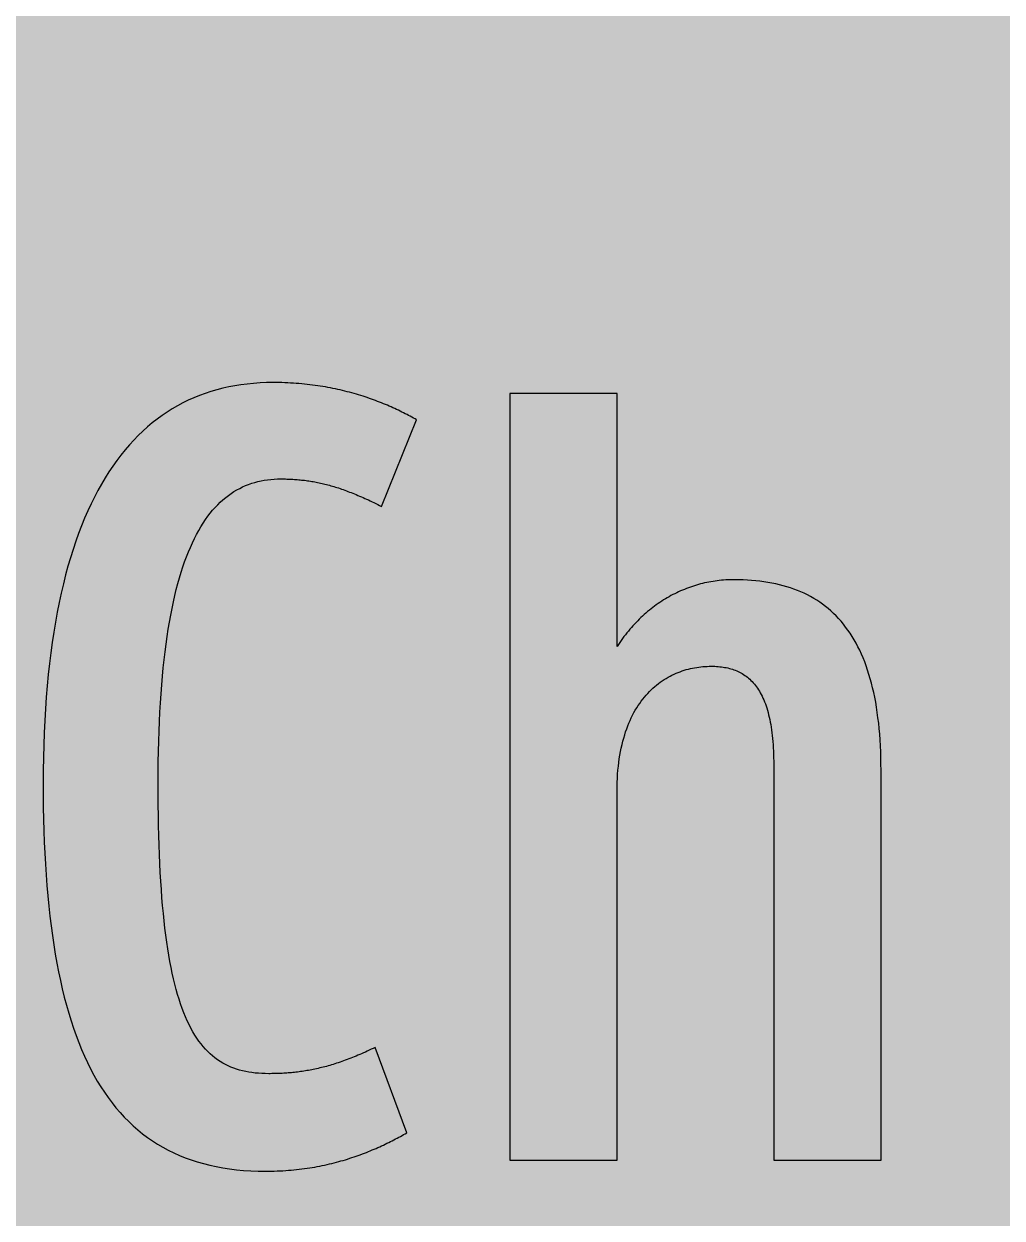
# Model space of a CAD drawing. Header units: millimetres. Extents: x 0 to 212, y 0 to 212.
# Drawn here: x 42.6 to 86.7, y 93.4 to 147.2 of the extents above; entities that cross this region are included whole.
import ezdxf

# ---------------------------------------------------------------- set-up
doc = ezdxf.new("R2010")
doc.units = ezdxf.units.MM

msp = doc.modelspace()

# ---------------------------------------------------------------- hatches: boundary and pattern name
for color, points in [(254, [(14.1633, 0.0536), (13.9878, 0.0533), (13.8125, 0.0559), (13.6373, 0.061), (13.462, 0.0686), (13.2893, 0.0787), (13.114, 0.0914), (12.9413, 0.1041), (12.7686, 0.1219), (12.5959, 0.1397), (12.4231, 0.16), (12.2504, 0.1829), (12.0777, 0.2057), (11.9075, 0.2337), (11.7373, 0.2616), (11.5672, 0.2921), (11.397, 0.3251), (11.2268, 0.3607), (11.0592, 0.3988), (10.8915, 0.4369), (10.7239, 0.4775), (10.5562, 0.5207), (10.3886, 0.5664), (10.2235, 0.6121), (10.0584, 0.6629), (9.8933, 0.7137), (9.7307, 0.7671), (9.5682, 0.8204), (9.4056, 0.8788), (9.2431, 0.9373), (9.083, 0.9982), (8.923, 1.0617), (8.763, 1.1252), (8.6055, 1.1938), (8.4455, 1.2624), (8.2906, 1.331), (8.1331, 1.4046), (7.9781, 1.4783), (7.8232, 1.5545), (7.6708, 1.6332), (7.5184, 1.7145), (7.366, 1.7958), (7.2161, 1.8796), (7.0663, 1.966), (6.919, 2.0523), (6.7716, 2.1438), (6.6243, 2.2352), (6.4795, 2.3266), (6.3348, 2.4232), (6.19, 2.5197), (6.0477, 2.6187), (5.908, 2.7178), (5.7683, 2.8194), (5.6286, 2.9235), (5.4915, 3.0302), (5.3543, 3.1369), (5.2197, 3.2461), (5.0851, 3.3579), (4.953, 3.4722), (4.8209, 3.5865), (4.6914, 3.7033), (4.5644, 3.8202), (4.4348, 3.9395), (4.3104, 4.0615), (4.1859, 4.1859), (4.0615, 4.3104), (3.9395, 4.4348), (3.8202, 4.5618), (3.7033, 4.6914), (3.5865, 4.8209), (3.4722, 4.953), (3.3579, 5.0851), (3.2487, 5.2197), (3.1369, 5.3543), (3.0302, 5.4915), (2.9235, 5.6286), (2.8194, 5.7683), (2.7178, 5.908), (2.6187, 6.0477), (2.5197, 6.19), (2.4232, 6.3348), (2.3266, 6.477), (2.2352, 6.6243), (2.1438, 6.7691), (2.0523, 6.9164), (1.966, 7.0663), (1.8796, 7.2161), (1.7958, 7.366), (1.7145, 7.5184), (1.6332, 7.6708), (1.5545, 7.8232), (1.4783, 7.9781), (1.4046, 8.1331), (1.331, 8.2906), (1.2598, 8.4455), (1.1913, 8.603), (1.1252, 8.763), (1.0592, 8.923), (0.9982, 9.083), (0.9373, 9.2431), (0.8763, 9.4056), (0.8204, 9.5682), (0.7645, 9.7307), (0.7112, 9.8933), (0.6604, 10.0584), (0.6121, 10.2235), (0.5639, 10.3911), (0.5207, 10.5562), (0.4775, 10.7239), (0.4343, 10.8915), (0.3962, 11.0592), (0.3607, 11.2268), (0.3251, 11.397), (0.2921, 11.5672), (0.2616, 11.7373), (0.2311, 11.9075), (0.2057, 12.0802), (0.1803, 12.2504), (0.1575, 12.4231), (0.1372, 12.5959), (0.1194, 12.7686), (0.1041, 12.9413), (0.0889, 13.1166), (0.0787, 13.2893), (0.0686, 13.4645), (0.061, 13.6373), (0.0559, 13.8125), (0.0508, 13.9878), (0.0508, 14.163), (0.0522, 197.6092), (0.0508, 197.7822), (0.0559, 197.9574), (0.061, 198.1327), (0.0686, 198.308), (0.0787, 198.4807), (0.0889, 198.6559), (0.1041, 198.8287), (0.1194, 199.0014), (0.1372, 199.1741), (0.1575, 199.3468), (0.1803, 199.5195), (0.2057, 199.6923), (0.2311, 199.8624), (0.2616, 200.0326), (0.2921, 200.2028), (0.3251, 200.373), (0.3607, 200.5432), (0.3962, 200.7108), (0.4343, 200.8784), (0.4775, 201.0461), (0.5207, 201.2137), (0.5639, 201.3814), (0.6121, 201.5465), (0.6604, 201.7116), (0.7112, 201.8767), (0.7645, 202.0392), (0.8204, 202.2018), (0.8763, 202.3643), (0.9373, 202.5269), (0.9982, 202.6869), (1.0592, 202.8469), (1.1252, 203.007), (1.1913, 203.1644), (1.2598, 203.3245), (1.331, 203.4794), (1.4046, 203.6369), (1.4783, 203.7918), (1.5545, 203.9468), (1.6332, 204.0992), (1.7145, 204.2516), (1.7958, 204.404), (1.8796, 204.5538), (1.966, 204.7037), (2.0523, 204.851), (2.1438, 204.9983), (2.2352, 205.1456), (2.3266, 205.2904), (2.4232, 205.4352), (2.5197, 205.58), (2.6187, 205.7222), (2.7178, 205.8619), (2.8194, 206.0016), (2.9235, 206.1413), (3.0302, 206.2785), (3.1369, 206.4156), (3.2487, 206.5503), (3.3579, 206.6849), (3.4722, 206.817), (3.5865, 206.949), (3.7033, 207.0786), (3.8202, 207.2056), (3.9395, 207.3351), (4.0615, 207.4596), (4.1859, 207.584), (4.3104, 207.7085), (4.4348, 207.8304), (4.5644, 207.9498), (4.6914, 208.0666), (4.8209, 208.1835), (4.953, 208.2978), (5.0851, 208.4121), (5.2197, 208.5213), (5.3543, 208.6331), (5.4915, 208.7397), (5.6286, 208.8464), (5.7683, 208.9506), (5.908, 209.0522), (6.0477, 209.1512), (6.19, 209.2503), (6.3348, 209.3468), (6.4795, 209.4433), (6.6243, 209.5348), (6.7716, 209.6262), (6.919, 209.7176), (7.0663, 209.804), (7.2161, 209.8904), (7.366, 209.9742), (7.5184, 210.0555), (7.6708, 210.1367), (7.8232, 210.2155), (7.9781, 210.2917), (8.1331, 210.3653), (8.2906, 210.439), (8.4455, 210.5101), (8.6055, 210.5787), (8.763, 210.6447), (8.923, 210.7108), (9.083, 210.7717), (9.2431, 210.8327), (9.4056, 210.8937), (9.5682, 210.9495), (9.7307, 211.0054), (9.8933, 211.0588), (10.0584, 211.1096), (10.2235, 211.1578), (10.3886, 211.2061), (10.5562, 211.2493), (10.7239, 211.2924), (10.8915, 211.3356), (11.0592, 211.3737), (11.2268, 211.4093), (11.397, 211.4448), (11.5672, 211.4779), (11.7373, 211.5083), (11.9075, 211.5388), (12.0777, 211.5642), (12.2504, 211.5896), (12.4231, 211.6125), (12.5959, 211.6328), (12.7686, 211.6506), (12.9413, 211.6658), (13.114, 211.6811), (13.2893, 211.6912), (13.462, 211.7014), (13.6373, 211.709), (13.8125, 211.7141), (13.9878, 211.7192), (14.163, 211.7192), (197.6078, 211.7203), (197.7822, 211.7192), (197.9574, 211.7141), (198.1327, 211.709), (198.3054, 211.7014), (198.4807, 211.6912), (198.6534, 211.6811), (198.8287, 211.6658), (199.0014, 211.6506), (199.1741, 211.6328), (199.3468, 211.6125), (199.5195, 211.5896), (199.6897, 211.5642), (199.8624, 211.5388), (200.0326, 211.5083), (200.2028, 211.4779), (200.373, 211.4448), (200.5432, 211.4093), (200.7108, 211.3737), (200.8784, 211.3356), (201.0461, 211.2924), (201.2137, 211.2493), (201.3788, 211.2061), (201.5465, 211.1578), (201.7116, 211.1096), (201.8767, 211.0588), (202.0392, 211.0054), (202.2018, 210.9495), (202.3643, 210.8937), (202.5269, 210.8327), (202.6869, 210.7717), (202.8469, 210.7108), (203.007, 210.6447), (203.167, 210.5787), (203.3245, 210.5101), (203.4794, 210.439), (203.6369, 210.3653), (203.7918, 210.2917), (203.9468, 210.2155), (204.0992, 210.1367), (204.2516, 210.0555), (204.404, 209.9742), (204.5538, 209.8904), (204.7037, 209.804), (204.8535, 209.7176), (205.0009, 209.6262), (205.1456, 209.5348), (205.293, 209.4433), (205.4352, 209.3468), (205.58, 209.2503), (205.7222, 209.1512), (205.8619, 209.0522), (206.0016, 208.9506), (206.1413, 208.8464), (206.2785, 208.7397), (206.4156, 208.6331), (206.5503, 208.5213), (206.6849, 208.4121), (206.817, 208.2978), (206.949, 208.1835), (207.0786, 208.0666), (207.2081, 207.9498), (207.3351, 207.8304), (207.4596, 207.7085), (207.584, 207.584), (207.7085, 207.4596), (207.8304, 207.3351), (207.9498, 207.2056), (208.0666, 207.0786), (208.1835, 206.949), (208.2978, 206.817), (208.4121, 206.6849), (208.5238, 206.5503), (208.6331, 206.4156), (208.7397, 206.2785), (208.8464, 206.1413), (208.9506, 206.0016), (209.0522, 205.8619), (209.1512, 205.7222), (209.2503, 205.58), (209.3468, 205.4352), (209.4433, 205.2904), (209.5348, 205.1456), (209.6262, 204.9983), (209.7176, 204.851), (209.804, 204.7037), (209.8904, 204.5538), (209.9742, 204.404), (210.0555, 204.2516), (210.1367, 204.0992), (210.2155, 203.9468), (210.2917, 203.7918), (210.3653, 203.6369), (210.439, 203.4794), (210.5076, 203.3245), (210.5762, 203.1644), (210.6447, 203.007), (210.7082, 202.8469), (210.7717, 202.6869), (210.8327, 202.5269), (210.8911, 202.3643), (210.9495, 202.2018), (211.0029, 202.0392), (211.0562, 201.8767), (211.107, 201.7116), (211.1578, 201.5465), (211.2035, 201.3814), (211.2493, 201.2137), (211.2924, 201.0461), (211.3331, 200.8784), (211.3712, 200.7108), (211.4093, 200.5432), (211.4448, 200.373), (211.4779, 200.2028), (211.5083, 200.0326), (211.5363, 199.8624), (211.5642, 199.6923), (211.5871, 199.5195), (211.6099, 199.3468), (211.6303, 199.1741), (211.648, 199.0014), (211.6658, 198.8287), (211.6785, 198.6559), (211.6912, 198.4807), (211.7014, 198.308), (211.709, 198.1327), (211.7141, 197.9574), (211.7166, 197.7822), (211.7166, 197.6069), (211.7189, 14.1647), (211.7166, 13.9878), (211.7141, 13.8125), (211.709, 13.6373), (211.7014, 13.4645), (211.6912, 13.2893), (211.6785, 13.1166), (211.6658, 12.9413), (211.648, 12.7686), (211.6303, 12.5959), (211.6099, 12.4231), (211.5871, 12.2504), (211.5642, 12.0802), (211.5363, 11.9075), (211.5083, 11.7373), (211.4779, 11.5672), (211.4448, 11.397), (211.4093, 11.2268), (211.3712, 11.0592), (211.3331, 10.8915), (211.2924, 10.7239), (211.2493, 10.5562), (211.2035, 10.3911), (211.1578, 10.2235), (211.107, 10.0584), (211.0562, 9.8933), (211.0029, 9.7307), (210.9495, 9.5682), (210.8911, 9.4056), (210.8327, 9.2431), (210.7717, 9.083), (210.7082, 8.923), (210.6447, 8.763), (210.5762, 8.603), (210.5076, 8.4455), (210.439, 8.2906), (210.3653, 8.1331), (210.2917, 7.9781), (210.2155, 7.8232), (210.1367, 7.6708), (210.0555, 7.5184), (209.9742, 7.366), (209.8904, 7.2161), (209.804, 7.0663), (209.7176, 6.9164), (209.6262, 6.7691), (209.5348, 6.6243), (209.4433, 6.477), (209.3468, 6.3348), (209.2503, 6.19), (209.1512, 6.0477), (209.0522, 5.908), (208.9506, 5.7683), (208.8464, 5.6286), (208.7397, 5.4915), (208.6331, 5.3543), (208.5238, 5.2197), (208.4121, 5.0851), (208.2978, 4.953), (208.1835, 4.8209), (208.0666, 4.6914), (207.9498, 4.5618), (207.8304, 4.4348), (207.7085, 4.3104), (207.584, 4.1859), (207.4596, 4.0615), (207.3351, 3.9395), (207.2081, 3.8202), (207.0786, 3.7033), (206.949, 3.5865), (206.817, 3.4722), (206.6849, 3.3579), (206.5503, 3.2461), (206.4156, 3.1369), (206.2785, 3.0302), (206.1413, 2.9235), (206.0016, 2.8194), (205.8619, 2.7178), (205.7222, 2.6187), (205.58, 2.5197), (205.4352, 2.4232), (205.293, 2.3266), (205.1456, 2.2352), (205.0009, 2.1438), (204.8535, 2.0523), (204.7037, 1.966), (204.5538, 1.8796), (204.404, 1.7958), (204.2516, 1.7145), (204.0992, 1.6332), (203.9468, 1.5545), (203.7918, 1.4783), (203.6369, 1.4046), (203.4794, 1.331), (203.3245, 1.2624), (203.167, 1.1938), (203.007, 1.1252), (202.8469, 1.0617), (202.6869, 0.9982), (202.5269, 0.9373), (202.3643, 0.8788), (202.2018, 0.8204), (202.0392, 0.7671), (201.8767, 0.7137), (201.7116, 0.6629), (201.5465, 0.6121), (201.3788, 0.5664), (201.2137, 0.5207), (201.0461, 0.4775), (200.8784, 0.4369), (200.7108, 0.3988), (200.5432, 0.3607), (200.373, 0.3251), (200.2028, 0.2921), (200.0326, 0.2616), (199.8624, 0.2337), (199.6897, 0.2057), (199.5195, 0.1829), (199.3468, 0.16), (199.1741, 0.1397), (199.0014, 0.1219), (198.8287, 0.1041), (198.6534, 0.0914), (198.4807, 0.0787), (198.3054, 0.0686), (198.1327, 0.061), (197.9574, 0.0559), (197.7822, 0.0533), (197.6069, 0.0533)]), (59, [(53.6332, 99.9102), (53.4746, 99.9109), (53.3222, 99.916), (53.1698, 99.9261), (53.0225, 99.9388), (52.8752, 99.9566), (52.7329, 99.9795), (52.5907, 100.0049), (52.4535, 100.0354), (52.3164, 100.0709), (52.1843, 100.1116), (52.0522, 100.1573), (51.9252, 100.2055), (51.7982, 100.2614), (51.6763, 100.3224), (51.5544, 100.3884), (51.435, 100.4595), (51.3207, 100.5383), (51.2064, 100.6221), (51.0946, 100.711), (50.988, 100.805), (50.8813, 100.9066), (50.7771, 101.0158), (50.6755, 101.1301), (50.579, 101.2495), (50.4825, 101.379), (50.3885, 101.5111), (50.2971, 101.6533), (50.2082, 101.8032), (50.1218, 101.9581), (50.038, 102.1207), (49.9567, 102.2934), (49.878, 102.4712), (49.8018, 102.6566), (49.7281, 102.8522), (49.657, 103.0529), (49.5884, 103.2637), (49.5224, 103.4821), (49.4563, 103.7082), (49.3954, 103.9444), (49.337, 104.1883), (49.2785, 104.4423), (49.2252, 104.7039), (49.1744, 104.9757), (49.1236, 105.2551), (49.0779, 105.5446), (49.0322, 105.8443), (48.9915, 106.1542), (48.9509, 106.4717), (48.9128, 106.7994), (48.8798, 107.1397), (48.8467, 107.4877), (48.8163, 107.8459), (48.7883, 108.2142), (48.7629, 108.5952), (48.7401, 108.9838), (48.7197, 109.3851), (48.702, 109.7966), (48.6867, 110.2208), (48.674, 110.6551), (48.6639, 111.0996), (48.6537, 111.5568), (48.6486, 112.0242), (48.6435, 112.5042), (48.6435, 112.997), (48.6461, 113.4897), (48.6512, 113.9698), (48.6588, 114.4397), (48.6689, 114.8994), (48.6842, 115.349), (48.702, 115.7884), (48.7223, 116.2177), (48.7477, 116.6343), (48.7756, 117.0432), (48.8061, 117.442), (48.8391, 117.8281), (48.8747, 118.2065), (48.9153, 118.5748), (48.956, 118.933), (49.0017, 119.2809), (49.0499, 119.6213), (49.1007, 119.9515), (49.1541, 120.2715), (49.21, 120.584), (49.2709, 120.8862), (49.3319, 121.1809), (49.3979, 121.4653), (49.464, 121.7397), (49.5351, 122.0064), (49.6062, 122.2654), (49.6824, 122.5169), (49.7611, 122.7582), (49.8399, 122.9919), (49.9237, 123.2154), (50.0101, 123.4338), (50.0964, 123.6421), (50.1879, 123.8428), (50.2793, 124.0384), (50.3758, 124.2238), (50.4723, 124.4016), (50.5714, 124.5718), (50.673, 124.7343), (50.7771, 124.8918), (50.8838, 125.0417), (50.993, 125.1814), (51.1023, 125.3185), (51.2166, 125.4455), (51.3309, 125.5674), (51.4477, 125.6817), (51.5671, 125.7884), (51.689, 125.89), (51.8109, 125.9865), (51.9354, 126.0754), (52.0624, 126.1567), (52.1919, 126.2355), (52.3215, 126.304), (52.4535, 126.3701), (52.5882, 126.4285), (52.7253, 126.4818), (52.8625, 126.5301), (53.0022, 126.5733), (53.1419, 126.6088), (53.2841, 126.6419), (53.4289, 126.6673), (53.5762, 126.6901), (53.7235, 126.7054), (53.8734, 126.7181), (54.0233, 126.7257), (54.1757, 126.7282), (54.2442, 126.7257), (54.3128, 126.7257), (54.3814, 126.7257), (54.45, 126.7231), (54.516, 126.7206), (54.5846, 126.7181), (54.6506, 126.7155), (54.7192, 126.713), (54.7853, 126.7079), (54.8513, 126.7028), (54.9173, 126.7003), (54.9834, 126.6927), (55.0494, 126.6876), (55.1155, 126.68), (55.1815, 126.6749), (55.245, 126.6673), (55.311, 126.6571), (55.3771, 126.6495), (55.4406, 126.6393), (55.5066, 126.6292), (55.5727, 126.619), (55.6387, 126.6088), (55.7022, 126.5961), (55.7682, 126.5834), (55.8343, 126.5707), (55.9003, 126.558), (55.9664, 126.5428), (56.0324, 126.5276), (56.0984, 126.5123), (56.1645, 126.4971), (56.2305, 126.4793), (56.2991, 126.4615), (56.3651, 126.4437), (56.4337, 126.4234), (56.5023, 126.4056), (56.5683, 126.3853), (56.6369, 126.3625), (56.708, 126.3421), (56.7766, 126.3193), (56.8477, 126.2964), (56.9163, 126.271), (56.9874, 126.2456), (57.0586, 126.2202), (57.1322, 126.1948), (57.2033, 126.1669), (57.277, 126.1389), (57.3507, 126.111), (57.4243, 126.0805), (57.5005, 126.05), (57.5767, 126.0196), (57.6529, 125.9865), (57.7291, 125.9535), (57.8079, 125.9205), (57.8866, 125.8875), (57.9653, 125.8519), (58.0441, 125.8138), (58.1254, 125.7783), (58.2066, 125.7402), (58.2905, 125.6995), (58.3743, 125.6614), (58.4581, 125.6208), (58.5445, 125.5776), (58.6308, 125.537), (58.7172, 125.4912), (60.3003, 129.3961), (60.2285, 129.4333), (60.1574, 129.474), (60.0862, 129.5121), (60.0126, 129.5527), (59.9389, 129.5908), (59.8653, 129.6289), (59.7891, 129.6695), (59.7129, 129.7076), (59.6367, 129.7457), (59.5579, 129.7838), (59.4766, 129.8245), (59.3979, 129.8626), (59.3166, 129.8981), (59.2328, 129.9362), (59.149, 129.9743), (59.0652, 130.0099), (58.9813, 130.048), (58.895, 130.0836), (58.8061, 130.1191), (58.7197, 130.1572), (58.6308, 130.1902), (58.5394, 130.2258), (58.4479, 130.2614), (58.3565, 130.2944), (58.2625, 130.3274), (58.1685, 130.3604), (58.0746, 130.3934), (57.978, 130.4265), (57.8815, 130.4569), (57.7825, 130.4874), (57.6834, 130.5179), (57.5818, 130.5484), (57.4827, 130.5789), (57.3786, 130.6068), (57.277, 130.6347), (57.1729, 130.6627), (57.0662, 130.6881), (56.9595, 130.7135), (56.8528, 130.7389), (56.7436, 130.7643), (56.6344, 130.7871), (56.5252, 130.81), (56.4134, 130.8329), (56.3016, 130.8532), (56.1873, 130.8735), (56.073, 130.8938), (55.9562, 130.9116), (55.8394, 130.9294), (55.7225, 130.9446), (55.6031, 130.9624), (55.4838, 130.9776), (55.3618, 130.9903), (55.2399, 131.003), (55.118, 131.0157), (54.9935, 131.0259), (54.8691, 131.0361), (54.7421, 131.0437), (54.6151, 131.0513), (54.4881, 131.0589), (54.3585, 131.064), (54.2265, 131.0691), (54.0944, 131.0716), (53.9623, 131.0716), (53.8302, 131.0742), (53.533, 131.0691), (53.2384, 131.0564), (52.9488, 131.0361), (52.6618, 131.0081), (52.3799, 130.9726), (52.1005, 130.9294), (51.8262, 130.876), (51.5544, 130.8151), (51.2877, 130.7465), (51.0235, 130.6678), (50.7619, 130.5839), (50.5054, 130.4874), (50.2539, 130.3858), (50.005, 130.2741), (49.7611, 130.1547), (49.5198, 130.0277), (49.2836, 129.8905), (49.0525, 129.7457), (48.8239, 129.5908), (48.6004, 129.4282), (48.3819, 129.2555), (48.166, 129.0752), (47.9552, 128.8872), (47.7469, 128.6866), (47.5463, 128.4808), (47.3481, 128.2649), (47.1551, 128.0389), (46.9646, 127.8052), (46.7817, 127.5613), (46.6014, 127.3099), (46.4261, 127.0483), (46.2534, 126.7765), (46.0883, 126.4971), (45.9257, 126.2075), (45.7708, 125.9078), (45.6184, 125.6005), (45.4711, 125.283), (45.3288, 124.9553), (45.1917, 124.62), (45.0596, 124.272), (44.9326, 123.9164), (44.8107, 123.5507), (44.6913, 123.1773), (44.5795, 122.7912), (44.4729, 122.3975), (44.3713, 121.9937), (44.2747, 121.5796), (44.1833, 121.1555), (44.0969, 120.7211), (44.0157, 120.2766), (43.9395, 119.8245), (43.8683, 119.3597), (43.8048, 118.8872), (43.7439, 118.4021), (43.6905, 117.9068), (43.6423, 117.4039), (43.5991, 116.8883), (43.561, 116.365), (43.5305, 115.8291), (43.5051, 115.283), (43.4848, 114.7267), (43.4696, 114.1603), (43.4619, 113.5837), (43.4569, 112.997), (43.4594, 112.4509), (43.467, 111.9124), (43.4772, 111.3841), (43.4899, 110.8634), (43.5102, 110.3528), (43.5331, 109.8499), (43.5585, 109.3546), (43.5915, 108.8695), (43.627, 108.3945), (43.6677, 107.9271), (43.7109, 107.4674), (43.7617, 107.0178), (43.815, 106.5759), (43.8734, 106.1441), (43.9369, 105.7199), (44.003, 105.3059), (44.0766, 104.8995), (44.1528, 104.5032), (44.2341, 104.1121), (44.3205, 103.7336), (44.4119, 103.3628), (44.5084, 102.9995), (44.61, 102.6439), (44.7167, 102.2985), (44.8259, 101.9632), (44.9428, 101.6356), (45.0647, 101.3155), (45.1917, 101.0031), (45.3212, 100.7008), (45.4584, 100.4087), (45.6006, 100.1243), (45.7479, 99.8474), (45.9003, 99.5782), (46.0578, 99.3191), (46.2229, 99.0702), (46.3906, 98.8289), (46.5658, 98.5952), (46.7436, 98.3691), (46.929, 98.1532), (47.1195, 97.9449), (47.3177, 97.7468), (47.5183, 97.5563), (47.7266, 97.3734), (47.94, 97.2007), (48.1609, 97.0356), (48.387, 96.8781), (48.6181, 96.7308), (48.8544, 96.5911), (49.0982, 96.4616), (49.3471, 96.3397), (49.6011, 96.2254), (49.8627, 96.1187), (50.1294, 96.0222), (50.4038, 95.9333), (50.6832, 95.8545), (50.9676, 95.7809), (51.2597, 95.7199), (51.5595, 95.664), (51.8643, 95.6183), (52.1741, 95.5802), (52.4916, 95.5497), (52.8168, 95.5294), (53.147, 95.5167), (53.4822, 95.5142), (53.6169, 95.5142), (53.7489, 95.5167), (53.881, 95.5192), (54.0106, 95.5243), (54.1401, 95.5294), (54.2671, 95.5345), (54.3941, 95.5446), (54.5186, 95.5523), (54.643, 95.5624), (54.7649, 95.5751), (54.8869, 95.5878), (55.0088, 95.6005), (55.1282, 95.6158), (55.245, 95.631), (55.3618, 95.6462), (55.4787, 95.664), (55.593, 95.6843), (55.7073, 95.7021), (55.819, 95.7224), (55.9308, 95.7453), (56.0426, 95.7682), (56.1518, 95.791), (56.261, 95.8139), (56.3677, 95.8393), (56.4744, 95.8647), (56.5785, 95.8901), (56.6826, 95.918), (56.7868, 95.946), (56.8884, 95.9739), (56.9874, 96.0018), (57.089, 96.0323), (57.1881, 96.0628), (57.2846, 96.0933), (57.3811, 96.1263), (57.4777, 96.1568), (57.5716, 96.1898), (57.6656, 96.2228), (57.7596, 96.2558), (57.851, 96.2914), (57.9425, 96.327), (58.0314, 96.36), (58.1228, 96.3955), (58.2092, 96.4336), (58.2981, 96.4692), (58.3819, 96.5048), (58.4683, 96.5429), (58.5521, 96.581), (58.6359, 96.6165), (58.7197, 96.6546), (58.801, 96.6927), (58.8823, 96.7334), (58.961, 96.7715), (59.0398, 96.8096), (59.1185, 96.8477), (59.1947, 96.8883), (59.2734, 96.9264), (59.3471, 96.967), (59.4233, 97.0051), (59.497, 97.0458), (59.5706, 97.0839), (59.6417, 97.1245), (59.7129, 97.1626), (59.784, 97.2033), (59.8526, 97.2414), (58.4232, 101.0955), (58.3336, 101.0514), (58.2473, 101.0082), (58.1609, 100.9675), (58.0746, 100.9269), (57.9882, 100.8863), (57.9044, 100.8482), (57.8206, 100.8101), (57.7367, 100.7745), (57.6529, 100.7389), (57.5691, 100.7034), (57.4878, 100.6704), (57.4065, 100.6373), (57.3253, 100.6043), (57.244, 100.5738), (57.1627, 100.5434), (57.084, 100.5129), (57.0027, 100.4849), (56.9239, 100.457), (56.8452, 100.4291), (56.7665, 100.4037), (56.6903, 100.3783), (56.6115, 100.3529), (56.5353, 100.33), (56.4591, 100.3071), (56.3829, 100.2843), (56.3067, 100.264), (56.2305, 100.2411), (56.1569, 100.2233), (56.0832, 100.203), (56.007, 100.1852), (55.9333, 100.1674), (55.8597, 100.1497), (55.786, 100.1319), (55.7149, 100.1166), (55.6412, 100.1014), (55.5676, 100.0887), (55.4965, 100.0735), (55.4253, 100.0608), (55.3542, 100.0481), (55.2831, 100.0354), (55.212, 100.0252), (55.1409, 100.015), (55.0697, 100.0049), (54.9986, 99.9947), (54.93, 99.9846), (54.8589, 99.9769), (54.7903, 99.9693), (54.7218, 99.9617), (54.6506, 99.9541), (54.5821, 99.949), (54.5135, 99.9439), (54.4449, 99.9388), (54.3763, 99.9338), (54.3077, 99.9287), (54.2392, 99.9236), (54.1731, 99.9211), (54.1045, 99.9185), (54.036, 99.916), (53.9674, 99.9134), (53.9013, 99.9109), (53.8328, 99.9109), (53.7667, 99.9109), (53.6981, 99.9084), (53.6321, 99.9084)]), (59, [(69.3388, 96.0092), (69.3388, 112.6529), (69.3395, 112.8497), (69.3445, 113.0402), (69.3522, 113.2307), (69.3623, 113.4135), (69.3776, 113.5964), (69.3953, 113.7717), (69.4157, 113.9444), (69.4385, 114.112), (69.4665, 114.2771), (69.4944, 114.4372), (69.5249, 114.5946), (69.5604, 114.7496), (69.5985, 114.8969), (69.6366, 115.0442), (69.6798, 115.1839), (69.723, 115.3236), (69.7713, 115.4582), (69.8195, 115.5878), (69.8703, 115.7148), (69.9237, 115.8392), (69.9795, 115.9586), (70.038, 116.0755), (70.0989, 116.1898), (70.1599, 116.299), (70.2234, 116.4057), (70.2894, 116.5098), (70.358, 116.6089), (70.4266, 116.7054), (70.4977, 116.7994), (70.5714, 116.8883), (70.645, 116.9746), (70.7212, 117.0584), (70.7974, 117.1397), (70.8762, 117.2185), (70.9549, 117.2921), (71.0362, 117.3632), (71.12, 117.4318), (71.2038, 117.4979), (71.2876, 117.5614), (71.374, 117.6198), (71.4604, 117.6782), (71.5467, 117.7315), (71.6356, 117.7823), (71.7245, 117.8306), (71.8134, 117.8789), (71.9049, 117.922), (71.9963, 117.9627), (72.0877, 118.0008), (72.1792, 118.0363), (72.2732, 118.0694), (72.3671, 118.0998), (72.4586, 118.1278), (72.5526, 118.1532), (72.6465, 118.176), (72.7405, 118.1964), (72.8345, 118.2141), (72.9285, 118.2319), (73.0225, 118.2446), (73.1164, 118.2573), (73.2104, 118.2649), (73.3044, 118.2726), (73.3984, 118.2776), (73.4924, 118.2802), (73.5838, 118.2827), (73.6625, 118.2827), (73.7413, 118.2802), (73.8175, 118.2751), (73.8937, 118.27), (73.9673, 118.2624), (74.0435, 118.2548), (74.1147, 118.2446), (74.1883, 118.2319), (74.2594, 118.2192), (74.3306, 118.204), (74.3991, 118.1862), (74.4677, 118.1684), (74.5363, 118.1481), (74.6023, 118.1252), (74.6684, 118.0998), (74.7344, 118.0744), (74.7979, 118.0465), (74.8589, 118.016), (74.9224, 117.983), (74.9808, 117.9474), (75.0418, 117.9119), (75.1002, 117.8712), (75.1586, 117.8306), (75.2145, 117.7874), (75.2678, 117.7417), (75.3237, 117.6934), (75.3745, 117.6426), (75.4278, 117.5918), (75.4786, 117.536), (75.5269, 117.4775), (75.5752, 117.4191), (75.6234, 117.3556), (75.6691, 117.2921), (75.7123, 117.2235), (75.7555, 117.1524), (75.7961, 117.0813), (75.8368, 117.0051), (75.8774, 116.9264), (75.9155, 116.8476), (75.9511, 116.7638), (75.9866, 116.6774), (76.0222, 116.586), (76.0552, 116.4946), (76.0857, 116.4006), (76.1162, 116.3015), (76.1441, 116.1999), (76.1695, 116.0958), (76.1949, 115.9891), (76.2203, 115.8799), (76.2432, 115.7656), (76.2635, 115.6513), (76.2838, 115.5319), (76.3016, 115.4074), (76.3194, 115.283), (76.3346, 115.1534), (76.3473, 115.0214), (76.36, 114.8842), (76.3702, 114.7445), (76.3803, 114.6023), (76.3854, 114.4575), (76.393, 114.3076), (76.3956, 114.1527), (76.3981, 113.9977), (76.4007, 113.8377), (76.4011, 96.0092), (81.2408, 96.0092), (81.2408, 113.5913), (81.2368, 113.8733), (81.2317, 114.1527), (81.2241, 114.427), (81.2114, 114.6962), (81.1962, 114.9579), (81.1784, 115.2169), (81.1555, 115.4709), (81.1327, 115.7173), (81.1022, 115.9612), (81.0717, 116.1974), (81.0362, 116.4311), (80.9981, 116.6571), (80.9549, 116.8806), (80.9092, 117.0965), (80.8609, 117.3099), (80.8101, 117.5156), (80.7542, 117.7188), (80.6958, 117.917), (80.6348, 118.11), (80.5713, 118.298), (80.5028, 118.4808), (80.4316, 118.6586), (80.3554, 118.8314), (80.2792, 119.0015), (80.198, 119.1641), (80.1141, 119.3241), (80.0252, 119.4791), (79.9363, 119.6289), (79.8424, 119.7737), (79.7458, 119.9159), (79.6442, 120.0506), (79.5426, 120.1826), (79.436, 120.3096), (79.3267, 120.4341), (79.215, 120.5535), (79.0981, 120.6652), (78.9788, 120.777), (78.8568, 120.8811), (78.7324, 120.9827), (78.6054, 121.0793), (78.4733, 121.1707), (78.3387, 121.2596), (78.2015, 121.3434), (78.0618, 121.4247), (77.917, 121.5009), (77.7697, 121.572), (77.6224, 121.6381), (77.47, 121.7016), (77.3125, 121.7625), (77.155, 121.8159), (76.9925, 121.8692), (76.8274, 121.9149), (76.6597, 121.9581), (76.4896, 121.9987), (76.3168, 122.0343), (76.139, 122.0648), (75.9612, 122.0927), (75.7784, 122.1181), (75.5929, 122.1384), (75.405, 122.1537), (75.2145, 122.1664), (75.0189, 122.1765), (74.8233, 122.1816), (74.6227, 122.1842), (74.5261, 122.1842), (74.4271, 122.1816), (74.3306, 122.1765), (74.234, 122.1715), (74.1375, 122.1638), (74.0435, 122.1562), (73.947, 122.1461), (73.853, 122.1359), (73.7565, 122.1232), (73.6625, 122.108), (73.5686, 122.0927), (73.4746, 122.0749), (73.3806, 122.0572), (73.2866, 122.0368), (73.1952, 122.014), (73.1012, 121.9911), (73.0098, 121.9657), (72.9183, 121.9403), (72.8269, 121.9124), (72.7354, 121.8819), (72.644, 121.8514), (72.5551, 121.8209), (72.4662, 121.7854), (72.3773, 121.7498), (72.2884, 121.7143), (72.1995, 121.6762), (72.1131, 121.6381), (72.0268, 121.5949), (71.9404, 121.5542), (71.8541, 121.5111), (71.7677, 121.4653), (71.6839, 121.4171), (71.6001, 121.3688), (71.5162, 121.3206), (71.4324, 121.2698), (71.3511, 121.2164), (71.2673, 121.1631), (71.186, 121.1072), (71.1073, 121.0488), (71.026, 120.9929), (70.9473, 120.9319), (70.8685, 120.871), (70.7923, 120.8075), (70.7136, 120.744), (70.6374, 120.6779), (70.5612, 120.6119), (70.4875, 120.5433), (70.4139, 120.4747), (70.3402, 120.4036), (70.2666, 120.33), (70.1954, 120.2563), (70.1243, 120.1826), (70.0532, 120.1039), (69.9846, 120.0277), (69.916, 119.9464), (69.8475, 119.8677), (69.7814, 119.7839), (69.7154, 119.7), (69.6493, 119.6162), (69.5858, 119.5299), (69.5223, 119.441), (69.4588, 119.3521), (69.3979, 119.2606), (69.3369, 119.1692), (69.3388, 130.5814), (64.4977, 130.5814), (64.4977, 96.0092)])]:
    msp.add_hatch(color=color).paths.add_polyline_path(points)

# ---------------------------------------------------------------- linework, layer by layer
at = {"color": 59}
for points in [[(53.6332, 99.9102), (53.4746, 99.9109), (53.3222, 99.916), (53.1698, 99.9261), (53.0225, 99.9388), (52.8752, 99.9566), (52.7329, 99.9795), (52.5907, 100.0049), (52.4535, 100.0354), (52.3164, 100.0709), (52.1843, 100.1116), (52.0522, 100.1573), (51.9252, 100.2055), (51.7982, 100.2614), (51.6763, 100.3224), (51.5544, 100.3884), (51.435, 100.4595), (51.3207, 100.5383), (51.2064, 100.6221), (51.0946, 100.711), (50.988, 100.805), (50.8813, 100.9066), (50.7771, 101.0158), (50.6755, 101.1301), (50.579, 101.2495), (50.4825, 101.379), (50.3885, 101.5111), (50.2971, 101.6533), (50.2082, 101.8032), (50.1218, 101.9581), (50.038, 102.1207), (49.9567, 102.2934), (49.878, 102.4712), (49.8018, 102.6566), (49.7281, 102.8522), (49.657, 103.0529), (49.5884, 103.2637), (49.5224, 103.4821), (49.4563, 103.7082), (49.3954, 103.9444), (49.337, 104.1883), (49.2785, 104.4423), (49.2252, 104.7039), (49.1744, 104.9757), (49.1236, 105.2551), (49.0779, 105.5446), (49.0322, 105.8443), (48.9915, 106.1542), (48.9509, 106.4717), (48.9128, 106.7994), (48.8798, 107.1397), (48.8467, 107.4877), (48.8163, 107.8459), (48.7883, 108.2142), (48.7629, 108.5952), (48.7401, 108.9838), (48.7197, 109.3851), (48.702, 109.7966), (48.6867, 110.2208), (48.674, 110.6551), (48.6639, 111.0996), (48.6537, 111.5568), (48.6486, 112.0242), (48.6435, 112.5042), (48.6435, 112.997), (48.6461, 113.4897), (48.6512, 113.9698), (48.6588, 114.4397), (48.6689, 114.8994), (48.6842, 115.349), (48.702, 115.7884), (48.7223, 116.2177), (48.7477, 116.6343), (48.7756, 117.0432), (48.8061, 117.442), (48.8391, 117.8281), (48.8747, 118.2065), (48.9153, 118.5748), (48.956, 118.933), (49.0017, 119.2809), (49.0499, 119.6213), (49.1007, 119.9515), (49.1541, 120.2715), (49.21, 120.584), (49.2709, 120.8862), (49.3319, 121.1809), (49.3979, 121.4653), (49.464, 121.7397), (49.5351, 122.0064), (49.6062, 122.2654), (49.6824, 122.5169), (49.7611, 122.7582), (49.8399, 122.9919), (49.9237, 123.2154), (50.0101, 123.4338), (50.0964, 123.6421), (50.1879, 123.8428), (50.2793, 124.0384), (50.3758, 124.2238), (50.4723, 124.4016), (50.5714, 124.5718), (50.673, 124.7343), (50.7771, 124.8918), (50.8838, 125.0417), (50.993, 125.1814), (51.1023, 125.3185), (51.2166, 125.4455), (51.3309, 125.5674), (51.4477, 125.6817), (51.5671, 125.7884), (51.689, 125.89), (51.8109, 125.9865), (51.9354, 126.0754), (52.0624, 126.1567), (52.1919, 126.2355), (52.3215, 126.304), (52.4535, 126.3701), (52.5882, 126.4285), (52.7253, 126.4818), (52.8625, 126.5301), (53.0022, 126.5733), (53.1419, 126.6088), (53.2841, 126.6419), (53.4289, 126.6673), (53.5762, 126.6901), (53.7235, 126.7054), (53.8734, 126.7181), (54.0233, 126.7257), (54.1757, 126.7282), (54.2442, 126.7257), (54.3128, 126.7257), (54.3814, 126.7257), (54.45, 126.7231), (54.516, 126.7206), (54.5846, 126.7181), (54.6506, 126.7155), (54.7192, 126.713), (54.7853, 126.7079), (54.8513, 126.7028), (54.9173, 126.7003), (54.9834, 126.6927), (55.0494, 126.6876), (55.1155, 126.68), (55.1815, 126.6749), (55.245, 126.6673), (55.311, 126.6571), (55.3771, 126.6495), (55.4406, 126.6393), (55.5066, 126.6292), (55.5727, 126.619), (55.6387, 126.6088), (55.7022, 126.5961), (55.7682, 126.5834), (55.8343, 126.5707), (55.9003, 126.558), (55.9664, 126.5428), (56.0324, 126.5276), (56.0984, 126.5123), (56.1645, 126.4971), (56.2305, 126.4793), (56.2991, 126.4615), (56.3651, 126.4437), (56.4337, 126.4234), (56.5023, 126.4056), (56.5683, 126.3853), (56.6369, 126.3625), (56.708, 126.3421), (56.7766, 126.3193), (56.8477, 126.2964), (56.9163, 126.271), (56.9874, 126.2456), (57.0586, 126.2202), (57.1322, 126.1948), (57.2033, 126.1669), (57.277, 126.1389), (57.3507, 126.111), (57.4243, 126.0805), (57.5005, 126.05), (57.5767, 126.0196), (57.6529, 125.9865), (57.7291, 125.9535), (57.8079, 125.9205), (57.8866, 125.8875), (57.9653, 125.8519), (58.0441, 125.8138), (58.1254, 125.7783), (58.2066, 125.7402), (58.2905, 125.6995), (58.3743, 125.6614), (58.4581, 125.6208), (58.5445, 125.5776), (58.6308, 125.537), (58.7172, 125.4912), (60.3003, 129.3961), (60.2285, 129.4333), (60.1574, 129.474), (60.0862, 129.5121), (60.0126, 129.5527), (59.9389, 129.5908), (59.8653, 129.6289), (59.7891, 129.6695), (59.7129, 129.7076), (59.6367, 129.7457), (59.5579, 129.7838), (59.4766, 129.8245), (59.3979, 129.8626), (59.3166, 129.8981), (59.2328, 129.9362), (59.149, 129.9743), (59.0652, 130.0099), (58.9813, 130.048), (58.895, 130.0836), (58.8061, 130.1191), (58.7197, 130.1572), (58.6308, 130.1902), (58.5394, 130.2258), (58.4479, 130.2614), (58.3565, 130.2944), (58.2625, 130.3274), (58.1685, 130.3604), (58.0746, 130.3934), (57.978, 130.4265), (57.8815, 130.4569), (57.7825, 130.4874), (57.6834, 130.5179), (57.5818, 130.5484), (57.4827, 130.5789), (57.3786, 130.6068), (57.277, 130.6347), (57.1729, 130.6627), (57.0662, 130.6881), (56.9595, 130.7135), (56.8528, 130.7389), (56.7436, 130.7643), (56.6344, 130.7871), (56.5252, 130.81), (56.4134, 130.8329), (56.3016, 130.8532), (56.1873, 130.8735), (56.073, 130.8938), (55.9562, 130.9116), (55.8394, 130.9294), (55.7225, 130.9446), (55.6031, 130.9624), (55.4838, 130.9776), (55.3618, 130.9903), (55.2399, 131.003), (55.118, 131.0157), (54.9935, 131.0259), (54.8691, 131.0361), (54.7421, 131.0437), (54.6151, 131.0513), (54.4881, 131.0589), (54.3585, 131.064), (54.2265, 131.0691), (54.0944, 131.0716), (53.9623, 131.0716), (53.8302, 131.0742), (53.533, 131.0691), (53.2384, 131.0564), (52.9488, 131.0361), (52.6618, 131.0081), (52.3799, 130.9726), (52.1005, 130.9294), (51.8262, 130.876), (51.5544, 130.8151), (51.2877, 130.7465), (51.0235, 130.6678), (50.7619, 130.5839), (50.5054, 130.4874), (50.2539, 130.3858), (50.005, 130.2741), (49.7611, 130.1547), (49.5198, 130.0277), (49.2836, 129.8905), (49.0525, 129.7457), (48.8239, 129.5908), (48.6004, 129.4282), (48.3819, 129.2555), (48.166, 129.0752), (47.9552, 128.8872), (47.7469, 128.6866), (47.5463, 128.4808), (47.3481, 128.2649), (47.1551, 128.0389), (46.9646, 127.8052), (46.7817, 127.5613), (46.6014, 127.3099), (46.4261, 127.0483), (46.2534, 126.7765), (46.0883, 126.4971), (45.9257, 126.2075), (45.7708, 125.9078), (45.6184, 125.6005), (45.4711, 125.283), (45.3288, 124.9553), (45.1917, 124.62), (45.0596, 124.272), (44.9326, 123.9164), (44.8107, 123.5507), (44.6913, 123.1773), (44.5795, 122.7912), (44.4729, 122.3975), (44.3713, 121.9937), (44.2747, 121.5796), (44.1833, 121.1555), (44.0969, 120.7211), (44.0157, 120.2766), (43.9395, 119.8245), (43.8683, 119.3597), (43.8048, 118.8872), (43.7439, 118.4021), (43.6905, 117.9068), (43.6423, 117.4039), (43.5991, 116.8883), (43.561, 116.365), (43.5305, 115.8291), (43.5051, 115.283), (43.4848, 114.7267), (43.4696, 114.1603), (43.4619, 113.5837), (43.4569, 112.997), (43.4594, 112.4509), (43.467, 111.9124), (43.4772, 111.3841), (43.4899, 110.8634), (43.5102, 110.3528), (43.5331, 109.8499), (43.5585, 109.3546), (43.5915, 108.8695), (43.627, 108.3945), (43.6677, 107.9271), (43.7109, 107.4674), (43.7617, 107.0178), (43.815, 106.5759), (43.8734, 106.1441), (43.9369, 105.7199), (44.003, 105.3059), (44.0766, 104.8995), (44.1528, 104.5032), (44.2341, 104.1121), (44.3205, 103.7336), (44.4119, 103.3628), (44.5084, 102.9995), (44.61, 102.6439), (44.7167, 102.2985), (44.8259, 101.9632), (44.9428, 101.6356), (45.0647, 101.3155), (45.1917, 101.0031), (45.3212, 100.7008), (45.4584, 100.4087), (45.6006, 100.1243), (45.7479, 99.8474), (45.9003, 99.5782), (46.0578, 99.3191), (46.2229, 99.0702), (46.3906, 98.8289), (46.5658, 98.5952), (46.7436, 98.3691), (46.929, 98.1532), (47.1195, 97.9449), (47.3177, 97.7468), (47.5183, 97.5563), (47.7266, 97.3734), (47.94, 97.2007), (48.1609, 97.0356), (48.387, 96.8781), (48.6181, 96.7308), (48.8544, 96.5911), (49.0982, 96.4616), (49.3471, 96.3397), (49.6011, 96.2254), (49.8627, 96.1187), (50.1294, 96.0222), (50.4038, 95.9333), (50.6832, 95.8545), (50.9676, 95.7809), (51.2597, 95.7199), (51.5595, 95.664), (51.8643, 95.6183), (52.1741, 95.5802), (52.4916, 95.5497), (52.8168, 95.5294), (53.147, 95.5167), (53.4822, 95.5142), (53.6169, 95.5142), (53.7489, 95.5167), (53.881, 95.5192), (54.0106, 95.5243), (54.1401, 95.5294), (54.2671, 95.5345), (54.3941, 95.5446), (54.5186, 95.5523), (54.643, 95.5624), (54.7649, 95.5751), (54.8869, 95.5878), (55.0088, 95.6005), (55.1282, 95.6158), (55.245, 95.631), (55.3618, 95.6462), (55.4787, 95.664), (55.593, 95.6843), (55.7073, 95.7021), (55.819, 95.7224), (55.9308, 95.7453), (56.0426, 95.7682), (56.1518, 95.791), (56.261, 95.8139), (56.3677, 95.8393), (56.4744, 95.8647), (56.5785, 95.8901), (56.6826, 95.918), (56.7868, 95.946), (56.8884, 95.9739), (56.9874, 96.0018), (57.089, 96.0323), (57.1881, 96.0628), (57.2846, 96.0933), (57.3811, 96.1263), (57.4777, 96.1568), (57.5716, 96.1898), (57.6656, 96.2228), (57.7596, 96.2558), (57.851, 96.2914), (57.9425, 96.327), (58.0314, 96.36), (58.1228, 96.3955), (58.2092, 96.4336), (58.2981, 96.4692), (58.3819, 96.5048), (58.4683, 96.5429), (58.5521, 96.581), (58.6359, 96.6165), (58.7197, 96.6546), (58.801, 96.6927), (58.8823, 96.7334), (58.961, 96.7715), (59.0398, 96.8096), (59.1185, 96.8477), (59.1947, 96.8883), (59.2734, 96.9264), (59.3471, 96.967), (59.4233, 97.0051), (59.497, 97.0458), (59.5706, 97.0839), (59.6417, 97.1245), (59.7129, 97.1626), (59.784, 97.2033), (59.8526, 97.2414), (58.4232, 101.0955), (58.3336, 101.0514), (58.2473, 101.0082), (58.1609, 100.9675), (58.0746, 100.9269), (57.9882, 100.8863), (57.9044, 100.8482), (57.8206, 100.8101), (57.7367, 100.7745), (57.6529, 100.7389), (57.5691, 100.7034), (57.4878, 100.6704), (57.4065, 100.6373), (57.3253, 100.6043), (57.244, 100.5738), (57.1627, 100.5434), (57.084, 100.5129), (57.0027, 100.4849), (56.9239, 100.457), (56.8452, 100.4291), (56.7665, 100.4037), (56.6903, 100.3783), (56.6115, 100.3529), (56.5353, 100.33), (56.4591, 100.3071), (56.3829, 100.2843), (56.3067, 100.264), (56.2305, 100.2411), (56.1569, 100.2233), (56.0832, 100.203), (56.007, 100.1852), (55.9333, 100.1674), (55.8597, 100.1497), (55.786, 100.1319), (55.7149, 100.1166), (55.6412, 100.1014), (55.5676, 100.0887), (55.4965, 100.0735), (55.4253, 100.0608), (55.3542, 100.0481), (55.2831, 100.0354), (55.212, 100.0252), (55.1409, 100.015), (55.0697, 100.0049), (54.9986, 99.9947), (54.93, 99.9846), (54.8589, 99.9769), (54.7903, 99.9693), (54.7218, 99.9617), (54.6506, 99.9541), (54.5821, 99.949), (54.5135, 99.9439), (54.4449, 99.9388), (54.3763, 99.9338), (54.3077, 99.9287), (54.2392, 99.9236), (54.1731, 99.9211), (54.1045, 99.9185), (54.036, 99.916), (53.9674, 99.9134), (53.9013, 99.9109), (53.8328, 99.9109), (53.7667, 99.9109), (53.6981, 99.9084), (53.6321, 99.9084), (53.6332, 99.9102)], [(69.3388, 96.0092), (69.3388, 112.6529), (69.3395, 112.8497), (69.3445, 113.0402), (69.3522, 113.2307), (69.3623, 113.4135), (69.3776, 113.5964), (69.3953, 113.7717), (69.4157, 113.9444), (69.4385, 114.112), (69.4665, 114.2771), (69.4944, 114.4372), (69.5249, 114.5946), (69.5604, 114.7496), (69.5985, 114.8969), (69.6366, 115.0442), (69.6798, 115.1839), (69.723, 115.3236), (69.7713, 115.4582), (69.8195, 115.5878), (69.8703, 115.7148), (69.9237, 115.8392), (69.9795, 115.9586), (70.038, 116.0755), (70.0989, 116.1898), (70.1599, 116.299), (70.2234, 116.4057), (70.2894, 116.5098), (70.358, 116.6089), (70.4266, 116.7054), (70.4977, 116.7994), (70.5714, 116.8883), (70.645, 116.9746), (70.7212, 117.0584), (70.7974, 117.1397), (70.8762, 117.2185), (70.9549, 117.2921), (71.0362, 117.3632), (71.12, 117.4318), (71.2038, 117.4979), (71.2876, 117.5614), (71.374, 117.6198), (71.4604, 117.6782), (71.5467, 117.7315), (71.6356, 117.7823), (71.7245, 117.8306), (71.8134, 117.8789), (71.9049, 117.922), (71.9963, 117.9627), (72.0877, 118.0008), (72.1792, 118.0363), (72.2732, 118.0694), (72.3671, 118.0998), (72.4586, 118.1278), (72.5526, 118.1532), (72.6465, 118.176), (72.7405, 118.1964), (72.8345, 118.2141), (72.9285, 118.2319), (73.0225, 118.2446), (73.1164, 118.2573), (73.2104, 118.2649), (73.3044, 118.2726), (73.3984, 118.2776), (73.4924, 118.2802), (73.5838, 118.2827), (73.6625, 118.2827), (73.7413, 118.2802), (73.8175, 118.2751), (73.8937, 118.27), (73.9673, 118.2624), (74.0435, 118.2548), (74.1147, 118.2446), (74.1883, 118.2319), (74.2594, 118.2192), (74.3306, 118.204), (74.3991, 118.1862), (74.4677, 118.1684), (74.5363, 118.1481), (74.6023, 118.1252), (74.6684, 118.0998), (74.7344, 118.0744), (74.7979, 118.0465), (74.8589, 118.016), (74.9224, 117.983), (74.9808, 117.9474), (75.0418, 117.9119), (75.1002, 117.8712), (75.1586, 117.8306), (75.2145, 117.7874), (75.2678, 117.7417), (75.3237, 117.6934), (75.3745, 117.6426), (75.4278, 117.5918), (75.4786, 117.536), (75.5269, 117.4775), (75.5752, 117.4191), (75.6234, 117.3556), (75.6691, 117.2921), (75.7123, 117.2235), (75.7555, 117.1524), (75.7961, 117.0813), (75.8368, 117.0051), (75.8774, 116.9264), (75.9155, 116.8476), (75.9511, 116.7638), (75.9866, 116.6774), (76.0222, 116.586), (76.0552, 116.4946), (76.0857, 116.4006), (76.1162, 116.3015), (76.1441, 116.1999), (76.1695, 116.0958), (76.1949, 115.9891), (76.2203, 115.8799), (76.2432, 115.7656), (76.2635, 115.6513), (76.2838, 115.5319), (76.3016, 115.4074), (76.3194, 115.283), (76.3346, 115.1534), (76.3473, 115.0214), (76.36, 114.8842), (76.3702, 114.7445), (76.3803, 114.6023), (76.3854, 114.4575), (76.393, 114.3076), (76.3956, 114.1527), (76.3981, 113.9977), (76.4007, 113.8377), (76.4011, 96.0092), (81.2408, 96.0092), (81.2408, 113.5913), (81.2368, 113.8733), (81.2317, 114.1527), (81.2241, 114.427), (81.2114, 114.6962), (81.1962, 114.9579), (81.1784, 115.2169), (81.1555, 115.4709), (81.1327, 115.7173), (81.1022, 115.9612), (81.0717, 116.1974), (81.0362, 116.4311), (80.9981, 116.6571), (80.9549, 116.8806), (80.9092, 117.0965), (80.8609, 117.3099), (80.8101, 117.5156), (80.7542, 117.7188), (80.6958, 117.917), (80.6348, 118.11), (80.5713, 118.298), (80.5028, 118.4808), (80.4316, 118.6586), (80.3554, 118.8314), (80.2792, 119.0015), (80.198, 119.1641), (80.1141, 119.3241), (80.0252, 119.4791), (79.9363, 119.6289), (79.8424, 119.7737), (79.7458, 119.9159), (79.6442, 120.0506), (79.5426, 120.1826), (79.436, 120.3096), (79.3267, 120.4341), (79.215, 120.5535), (79.0981, 120.6652), (78.9788, 120.777), (78.8568, 120.8811), (78.7324, 120.9827), (78.6054, 121.0793), (78.4733, 121.1707), (78.3387, 121.2596), (78.2015, 121.3434), (78.0618, 121.4247), (77.917, 121.5009), (77.7697, 121.572), (77.6224, 121.6381), (77.47, 121.7016), (77.3125, 121.7625), (77.155, 121.8159), (76.9925, 121.8692), (76.8274, 121.9149), (76.6597, 121.9581), (76.4896, 121.9987), (76.3168, 122.0343), (76.139, 122.0648), (75.9612, 122.0927), (75.7784, 122.1181), (75.5929, 122.1384), (75.405, 122.1537), (75.2145, 122.1664), (75.0189, 122.1765), (74.8233, 122.1816), (74.6227, 122.1842), (74.5261, 122.1842), (74.4271, 122.1816), (74.3306, 122.1765), (74.234, 122.1715), (74.1375, 122.1638), (74.0435, 122.1562), (73.947, 122.1461), (73.853, 122.1359), (73.7565, 122.1232), (73.6625, 122.108), (73.5686, 122.0927), (73.4746, 122.0749), (73.3806, 122.0572), (73.2866, 122.0368), (73.1952, 122.014), (73.1012, 121.9911), (73.0098, 121.9657), (72.9183, 121.9403), (72.8269, 121.9124), (72.7354, 121.8819), (72.644, 121.8514), (72.5551, 121.8209), (72.4662, 121.7854), (72.3773, 121.7498), (72.2884, 121.7143), (72.1995, 121.6762), (72.1131, 121.6381), (72.0268, 121.5949), (71.9404, 121.5542), (71.8541, 121.5111), (71.7677, 121.4653), (71.6839, 121.4171), (71.6001, 121.3688), (71.5162, 121.3206), (71.4324, 121.2698), (71.3511, 121.2164), (71.2673, 121.1631), (71.186, 121.1072), (71.1073, 121.0488), (71.026, 120.9929), (70.9473, 120.9319), (70.8685, 120.871), (70.7923, 120.8075), (70.7136, 120.744), (70.6374, 120.6779), (70.5612, 120.6119), (70.4875, 120.5433), (70.4139, 120.4747), (70.3402, 120.4036), (70.2666, 120.33), (70.1954, 120.2563), (70.1243, 120.1826), (70.0532, 120.1039), (69.9846, 120.0277), (69.916, 119.9464), (69.8475, 119.8677), (69.7814, 119.7839), (69.7154, 119.7), (69.6493, 119.6162), (69.5858, 119.5299), (69.5223, 119.441), (69.4588, 119.3521), (69.3979, 119.2606), (69.3369, 119.1692), (69.3388, 130.5814), (64.4977, 130.5814), (64.4977, 96.0092), (69.3388, 96.0092)]]:
    msp.add_lwpolyline(points, dxfattribs=at)

doc.saveas('drawing.dxf')
